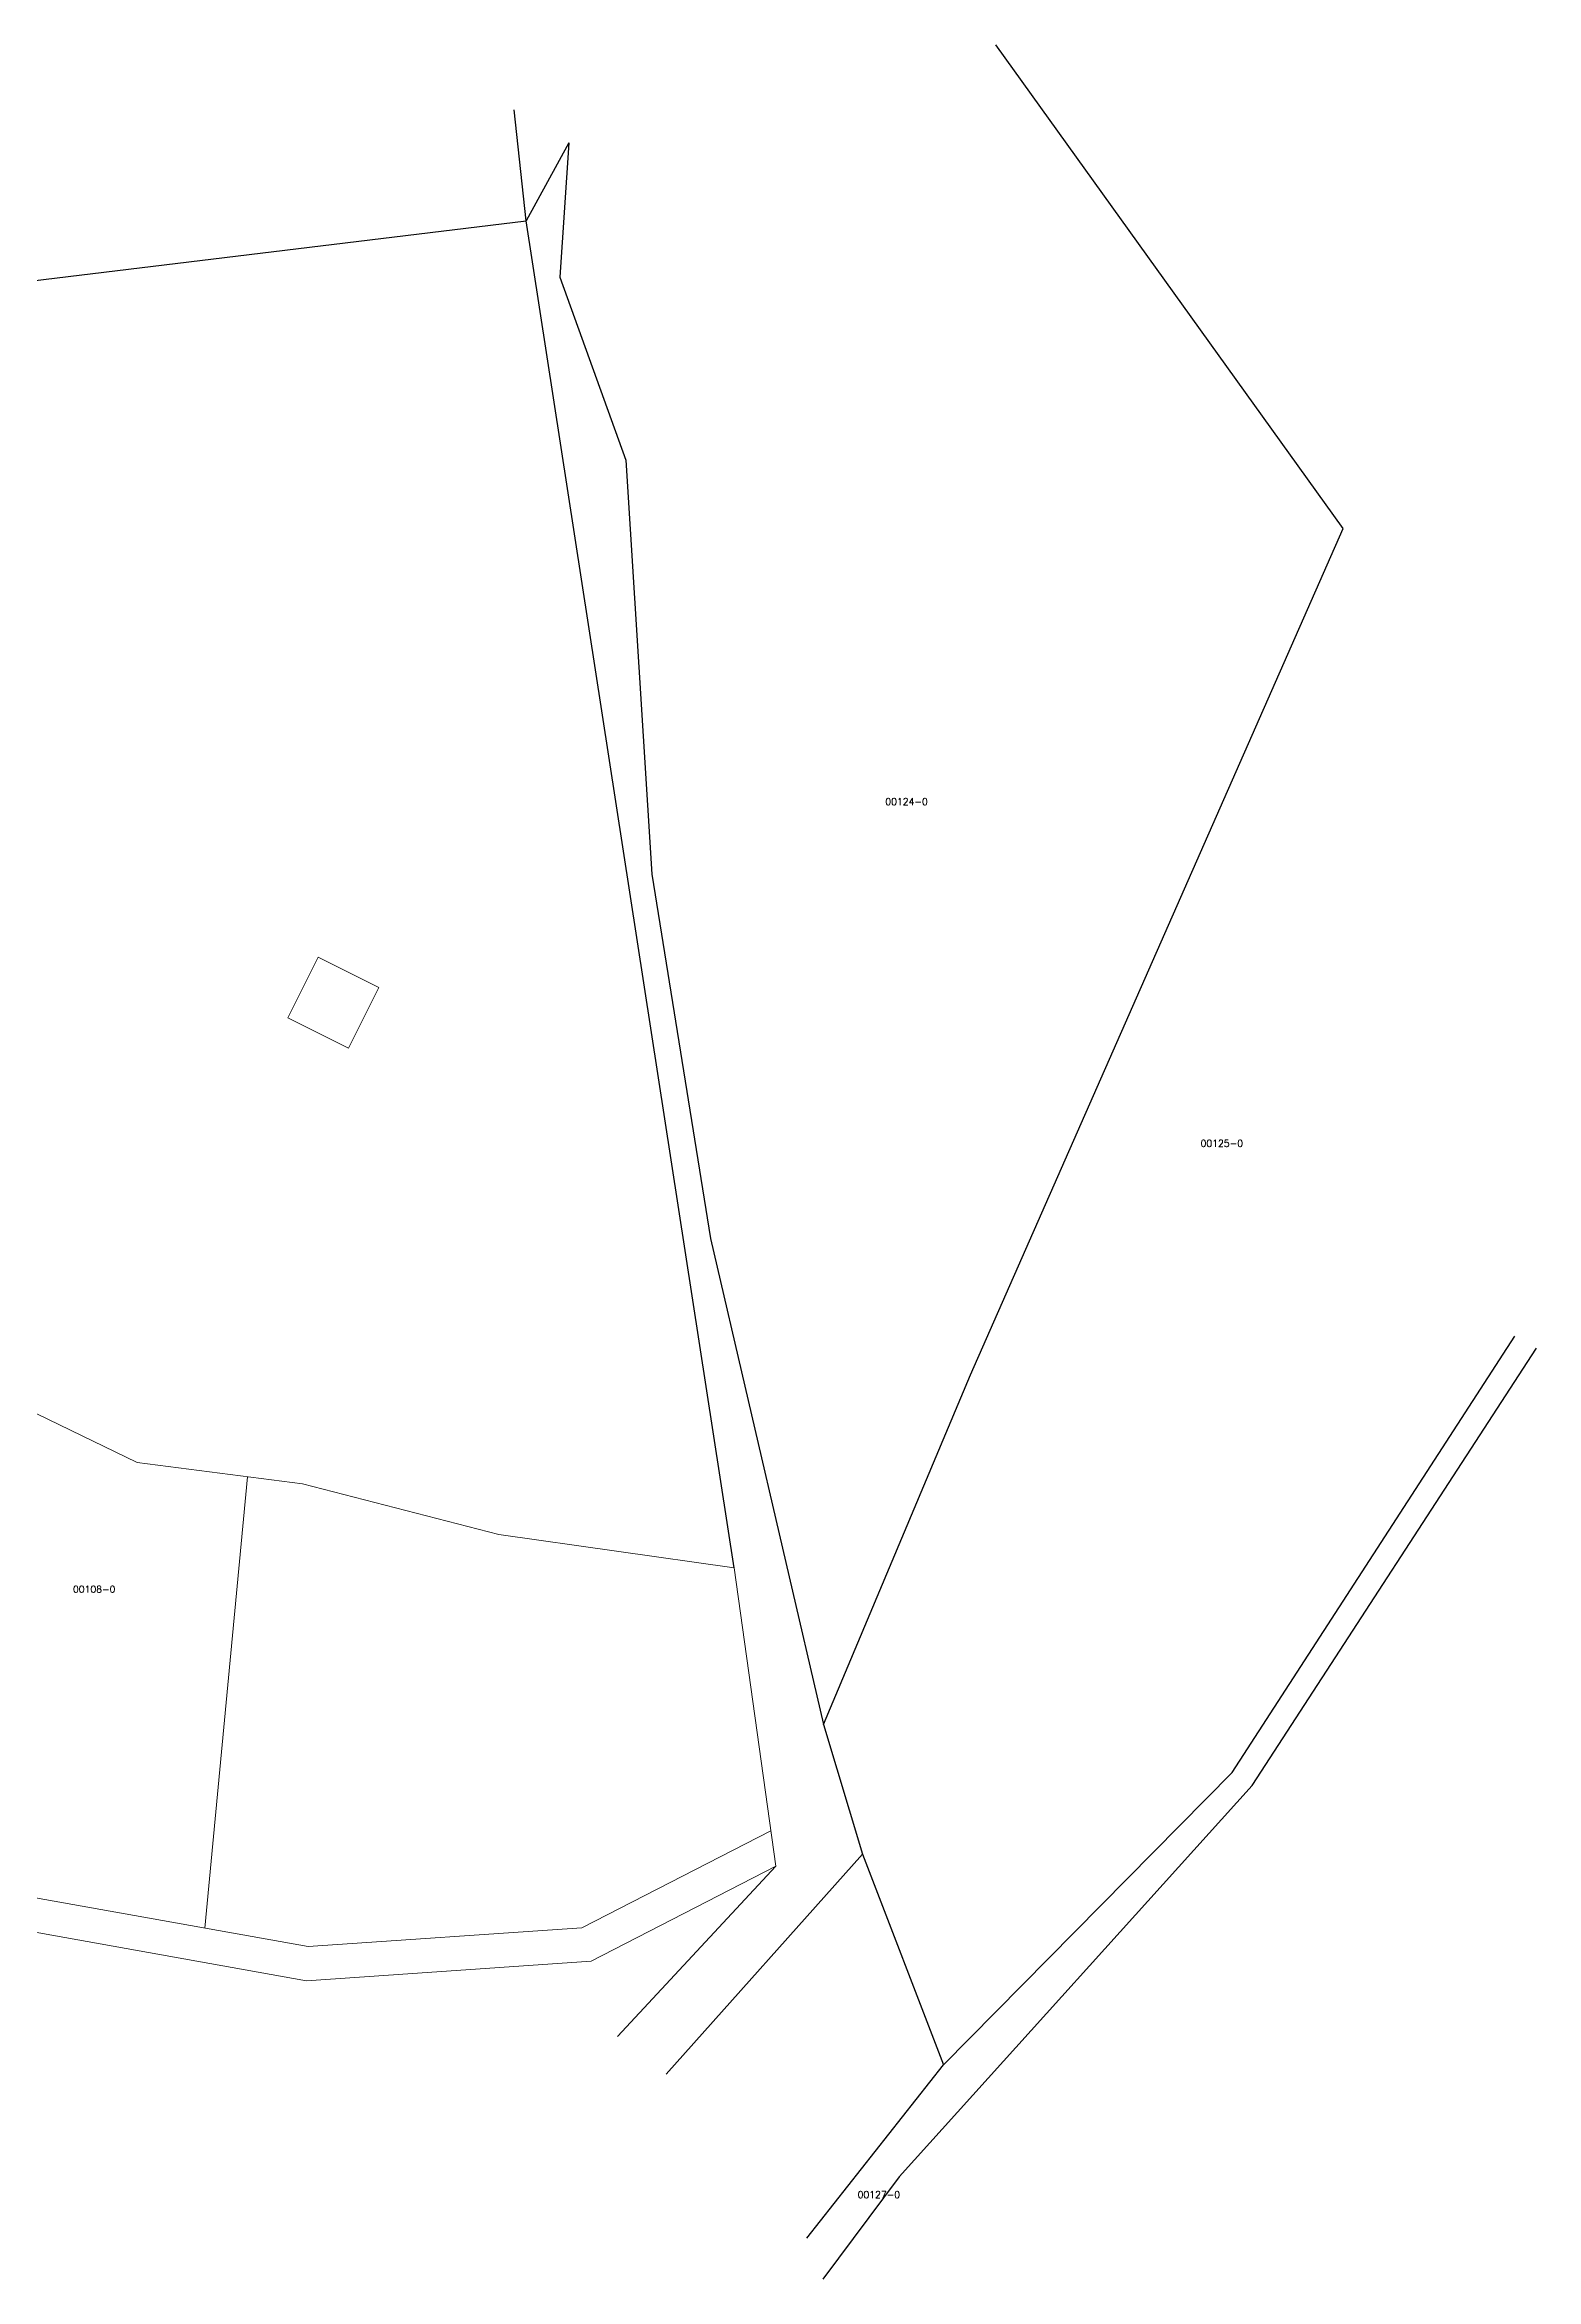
# Model space of a CAD drawing. Header units: metres. Extents: x 7518199 to 7519781, y 4692886 to 4694109.
# Drawn here: x 7519187.9 to 7519407.9, y 4693469.9 to 4693799.3 of the extents above; entities that cross this region are included whole.
import ezdxf

# ---------------------------------------------------------------- set-up
doc = ezdxf.new("R2010")
doc.units = ezdxf.units.M
for name, color, linetype, lineweight in [('matjet valoni', 113, 'Continuous', 0), ('Ndarjet', 1, 'Continuous', 0), ('Nr Parceles Baze', 7, 'Continuous', 0), ('Parcela Baze', 7, 'Continuous', 0), ('ParcReNet_12', 5, 'Continuous', 0)]:
    doc.layers.add(name, color=color, linetype=linetype, lineweight=lineweight)
doc.layers.add('Nr_Parcelave_Fqinje', color=8, linetype='Continuous')
doc.layers.add('Parcelat_Fqinje', color=8, linetype='Continuous')
doc.styles.get("Standard").update_dxf_attribs({"font": 'simplex.shx'})

msp = doc.modelspace()

# ---------------------------------------------------------------- linework, layer by layer
at = {"layer": 'matjet valoni'}
msp.add_lwpolyline([(7519228.22, 4693664.8), (7519237.18, 4693660.34), (7519232.72, 4693651.39), (7519223.77, 4693655.85)], close=True, dxfattribs=at)
at = {"layer": 'Ndarjet', "flags": 128}
msp.add_lwpolyline([(7519061.04, 4693678.16), (7519061.08, 4693651.05, 0.19244), (7519061.91, 4693648.98), (7519095.94, 4693613.33), (7519120.27, 4693582.71, -0.350722), (7519120.05, 4693575.21), (7519114.28, 4693568.41, 0.430201), (7519114.91, 4693562.63), (7519134.66, 4693546.39), (7519169.12, 4693529.24), (7519226.76, 4693518.94), (7519267.12, 4693521.7), (7519294.98, 4693536.02)], format="xyb", dxfattribs=at)
msp.add_lwpolyline([(7519211.54, 4693521.66), (7519217.83, 4693588.2)], dxfattribs=at)
at = {"layer": 'Parcela Baze', "flags": 128}
msp.add_lwpolyline([(7519289.57, 4693574.79), (7519254.86, 4693579.69), (7519225.94, 4693587.15), (7519201.54, 4693590.32), (7519171.98, 4693604.6), (7519132.02, 4693542.13), (7519167.54, 4693524.45), (7519226.49, 4693513.91), (7519268.49, 4693516.78), (7519295.72, 4693530.78)], close=True, dxfattribs=at)
at = {"layer": 'Parcelat_Fqinje'}
for points in [[(7519379.41, 4693727.99), (7519328.19, 4693799.3)], [(7519258.89, 4693773.34), (7519257.16, 4693789.68)], [(7519265.21, 4693784.82), (7519258.89, 4693773.34)], [(7519265.21, 4693784.82), (7519263.88, 4693765.05)], [(7519173.51, 4693762.95), (7519258.89, 4693773.34)], [(7519289.57, 4693574.79), (7519258.89, 4693773.34)], [(7519263.88, 4693765.05), (7519273.6, 4693738.08)], [(7519273.6, 4693738.08), (7519277.44, 4693677.03)], [(7519324.46, 4693603.21), (7519379.41, 4693727.99)], [(7519277.44, 4693677.03), (7519286.07, 4693623.31)], [(7519286.07, 4693623.31), (7519302.78, 4693551.7)], [(7519363.04, 4693544.62), (7519404.72, 4693608.91)], [(7519366, 4693542.71), (7519407.89, 4693607.17)], [(7519302.78, 4693551.7), (7519324.46, 4693603.21)], [(7519302.78, 4693551.7), (7519308.53, 4693532.56)], [(7519313.92, 4693485.03), (7519366, 4693542.71)], [(7519320.46, 4693501.5), (7519363.04, 4693544.62)], [(7519272.39, 4693505.7), (7519295.72, 4693530.78)], [(7519308.53, 4693532.56), (7519279.57, 4693500.15)], [(7519308.53, 4693532.56), (7519320.46, 4693501.5)], [(7519300.32, 4693475.95), (7519320.46, 4693501.5)], [(7519313.92, 4693485.03), (7519302.65, 4693469.9)]]:
    msp.add_lwpolyline(points, dxfattribs=at)
at = {"layer": 'ParcReNet_12', "flags": 128}
msp.add_lwpolyline([(7519132.02, 4693542.13), (7519167.54, 4693524.45), (7519226.49, 4693513.91), (7519268.49, 4693516.78), (7519295.72, 4693530.78), (7519289.57, 4693574.79), (7519254.86, 4693579.69), (7519225.94, 4693587.15), (7519201.54, 4693590.32), (7519171.98, 4693604.6), (7519161.06, 4693610.98), (7519149.63, 4693627.75), (7519119.04, 4693724.56), (7519056.05, 4693674.16), (7519056.09, 4693647.84), (7519092.12, 4693610.08), (7519115.48, 4693579.09), (7519102.88, 4693564.24)], close=True, dxfattribs=at)

# ---------------------------------------------------------------- texts
at = {"layer": 'Nr Parceles Baze'}
msp.add_text('00108-0', height=1, dxfattribs=at).set_placement((7519192.07, 4693571.13))
at = {"layer": 'Nr_Parcelave_Fqinje'}
for s, p in [('00124-0', (7519311.88, 4693687.21)), ('00125-0', (7519358.37, 4693636.85)), ('00127-0', (7519307.79, 4693481.88))]:
    msp.add_text(s, height=1, dxfattribs=at).set_placement(p)

doc.saveas('drawing.dxf')
